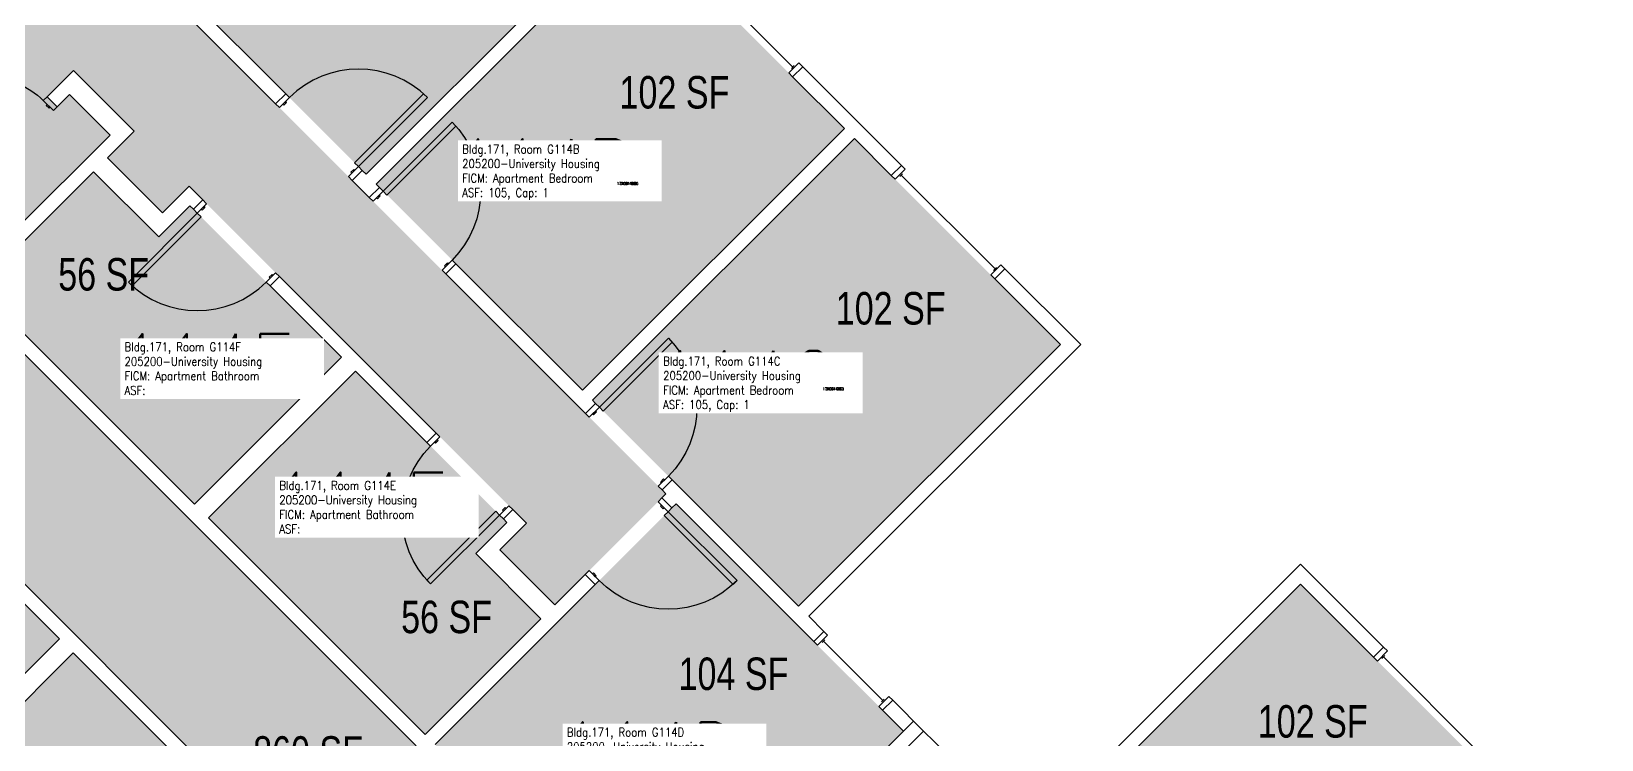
# Model space of a CAD drawing. Header units: inches. Extents: x 1063 to 4030, y -1482 to 1669.
# Drawn here: x 2907 to 3487, y 602 to 863 of the extents above; entities that cross this region are included whole.
import ezdxf
from ezdxf.enums import TextEntityAlignment as Align

# ---------------------------------------------------------------- set-up
doc = ezdxf.new("R2010")
doc.units = ezdxf.units.IN
doc.header["$LTSCALE"] = 192
doc.header["$MEASUREMENT"] = 0
for name, color, linetype in [('A-DOOR', 2, 'Continuous'), ('A-GLAZ', 1, 'Continuous'), ('A-IDEN-RNUM', 7, 'Continuous'), ('A-IDEN-SNUM', 4, 'Continuous'), ('A-IDEN-VNUM', 4, 'Continuous'), ('A-WALL', 5, 'Continuous'), ('AREA-TEXT', 3, 'Continuous'), ('Rooms-Category-Color', 7, 'Continuous'), ('Rooms-College-Color', 7, 'Continuous'), ('Rooms-Department-Color', 7, 'Continuous'), ('Rooms-Division-Color', 7, 'Continuous'), ('Rooms-Information', 7, 'Continuous')]:
    doc.layers.add(name, color=color, linetype=linetype)
doc.styles.add('AREA', font='arial.ttf', dxfattribs={"width": 0.75, "height": 12})
doc.styles.add('ROOMSNUMBER', font='txt.shx', dxfattribs={"height": 0.03})
doc.styles.add('ROOMVNUMBER', font='simplex.shx', dxfattribs={"width": 0.85})

msp = doc.modelspace()

# ---------------------------------------------------------------- hatches: boundary and pattern name
h = msp.add_hatch()
h.set_pattern_fill('ANSI31', color=256, style=0)
h.set_pattern_definition([(90, (3642.63514, 926.84186), (0.125, 2e-14), [])])
h.paths.add_polyline_path([(2995.34, 748.31), (2953.8, 789.84), (2947.29, 783.33), (2988.82, 741.8)], flags=9)
at = {"layer": 'Rooms-Category-Color', "true_color": 0xadadad}
msp.add_hatch(color=253, dxfattribs=at).paths.add_polyline_path([(2330.9, 1232.94), (2373.33, 1275.37), (2633.56, 1015.13), (2651.24, 1032.81), (2709.45, 974.59), (2691.78, 956.92), (2821.91, 826.78), (2839.59, 844.46), (2897.8, 786.25), (2880.12, 768.57), (3535.92, 112.77), (3553.6, 130.45), (3595.4, 88.64), (3577.73, 70.96), (3700.48, -51.78), (3658.05, -94.21), (3535.3, 28.54), (3517.62, 10.86), (3475.82, 52.67), (3493.49, 70.35), (2837.69, 726.14), (2820.02, 708.47), (2761.81, 766.68), (2779.48, 784.36), (2649.35, 914.49), (2631.67, 896.81), (2573.46, 955.02), (2591.14, 972.7)])
at = {"layer": 'Rooms-Category-Color', "true_color": 0x728ef3}
for points in [[(2936.89, 1068.18), (3032.7, 972.37), (2947.14, 886.81), (3141.6, 692.36), (3100.58, 651.34), (3080.26, 671.67), (3090.07, 681.49), (2965.59, 805.96), (2955.78, 796.15), (2935.45, 816.48), (2945.26, 826.29), (2922.85, 848.7), (2913.21, 839.07), (2916.93, 835.36), (2921.43, 839.86), (2936.42, 824.87), (2901.51, 789.96), (2886.52, 804.95), (2892.89, 811.31), (2889.17, 815.03), (2882.81, 808.66), (2839.59, 851.89), (2903.58, 915.88), (2853.98, 965.48), (2864.32, 975.82), (2854.42, 985.72)], [(3127.64, 907.13), (3051.27, 983.5), (2954.58, 886.8), (3030.94, 810.43), (3127.32, 906.83)], [(3207.46, 827.32), (3131.35, 903.42), (3034.66, 806.74), (3110.76, 730.62), (3207.13, 827.01)], [(3211.17, 823.6), (3287.27, 747.5), (3190.57, 650.81), (3114.47, 726.93), (3210.85, 823.3)], [(2967.55, 688.57), (2887.55, 768.56), (2930.33, 811.34), (2954.38, 787.3), (2965.87, 798.79), (3021.83, 742.83)], [(3082.91, 681.75), (3026.95, 737.7), (2972.68, 683.43), (3052.68, 603.44), (3095.47, 646.21), (3071.43, 670.25)], [(2917.69, 638.73), (2837.69, 718.72), (2794.91, 675.94), (2818.96, 651.9), (2807.47, 640.41), (2863.43, 584.45)], [(3140.36, 515.76), (3229.29, 604.67), (3145.32, 688.64), (3056.4, 599.72)], [(3355.23, 486.15), (3279.13, 562.25), (3375.83, 658.95), (3451.93, 582.84)], [(2924.51, 523.37), (2868.55, 579.32), (2922.82, 633.59), (3002.82, 553.6), (2960.05, 510.81), (2936.01, 534.85)]]:
    msp.add_hatch(color=171, dxfattribs=at).paths.add_polyline_path(points)
at = {"layer": 'Rooms-College-Color', "true_color": 0xadadad}
for points in [[(2330.9, 1232.94), (2373.33, 1275.37), (2633.56, 1015.13), (2651.24, 1032.81), (2709.45, 974.59), (2691.78, 956.92), (2821.91, 826.78), (2839.59, 844.46), (2897.8, 786.25), (2880.12, 768.57), (3535.92, 112.77), (3553.6, 130.45), (3595.4, 88.64), (3577.73, 70.96), (3700.48, -51.78), (3658.05, -94.21), (3535.3, 28.54), (3517.62, 10.86), (3475.82, 52.67), (3493.49, 70.35), (2837.69, 726.14), (2820.02, 708.47), (2761.81, 766.68), (2779.48, 784.36), (2649.35, 914.49), (2631.67, 896.81), (2573.46, 955.02), (2591.14, 972.7)], [(2936.89, 1068.18), (3032.7, 972.37), (2947.14, 886.81), (3141.6, 692.36), (3100.58, 651.34), (3080.26, 671.67), (3090.07, 681.49), (2965.59, 805.96), (2955.78, 796.15), (2935.45, 816.48), (2945.26, 826.29), (2922.85, 848.7), (2913.21, 839.07), (2916.93, 835.36), (2921.43, 839.86), (2936.42, 824.87), (2901.51, 789.96), (2886.52, 804.95), (2892.89, 811.31), (2889.17, 815.03), (2882.81, 808.66), (2839.59, 851.89), (2903.58, 915.88), (2853.98, 965.48), (2864.32, 975.82), (2854.42, 985.72)], [(3127.64, 907.13), (3051.27, 983.5), (2954.58, 886.8), (3030.94, 810.43), (3127.32, 906.83)], [(3207.46, 827.32), (3131.35, 903.42), (3034.66, 806.74), (3110.76, 730.62), (3207.13, 827.01)], [(3211.17, 823.6), (3287.27, 747.5), (3190.57, 650.81), (3114.47, 726.93), (3210.85, 823.3)], [(2967.55, 688.57), (2887.55, 768.56), (2930.33, 811.34), (2954.38, 787.3), (2965.87, 798.79), (3021.83, 742.83)], [(3082.91, 681.75), (3026.95, 737.7), (2972.68, 683.43), (3052.68, 603.44), (3095.47, 646.21), (3071.43, 670.25)], [(2917.69, 638.73), (2837.69, 718.72), (2794.91, 675.94), (2818.96, 651.9), (2807.47, 640.41), (2863.43, 584.45)], [(3140.36, 515.76), (3229.29, 604.67), (3145.32, 688.64), (3056.4, 599.72)], [(3355.23, 486.15), (3279.13, 562.25), (3375.83, 658.95), (3451.93, 582.84)], [(2924.51, 523.37), (2868.55, 579.32), (2922.82, 633.59), (3002.82, 553.6), (2960.05, 510.81), (2936.01, 534.85)]]:
    msp.add_hatch(color=253, dxfattribs=at).paths.add_polyline_path(points)
at = {"layer": 'Rooms-Department-Color', "true_color": 0xacacac}
msp.add_hatch(color=253, dxfattribs=at).paths.add_polyline_path([(2330.9, 1232.94), (2373.33, 1275.37), (2633.56, 1015.13), (2651.24, 1032.81), (2709.45, 974.59), (2691.78, 956.92), (2821.91, 826.78), (2839.59, 844.46), (2897.8, 786.25), (2880.12, 768.57), (3535.92, 112.77), (3553.6, 130.45), (3595.4, 88.64), (3577.73, 70.96), (3700.48, -51.78), (3658.05, -94.21), (3535.3, 28.54), (3517.62, 10.86), (3475.82, 52.67), (3493.49, 70.35), (2837.69, 726.14), (2820.02, 708.47), (2761.81, 766.68), (2779.48, 784.36), (2649.35, 914.49), (2631.67, 896.81), (2573.46, 955.02), (2591.14, 972.7)])
at = {"layer": 'Rooms-Department-Color', "true_color": 0x604aed}
for points in [[(2936.89, 1068.18), (3032.7, 972.37), (2947.14, 886.81), (3141.6, 692.36), (3100.58, 651.34), (3080.26, 671.67), (3090.07, 681.49), (2965.59, 805.96), (2955.78, 796.15), (2935.45, 816.48), (2945.26, 826.29), (2922.85, 848.7), (2913.21, 839.07), (2916.93, 835.36), (2921.43, 839.86), (2936.42, 824.87), (2901.51, 789.96), (2886.52, 804.95), (2892.89, 811.31), (2889.17, 815.03), (2882.81, 808.66), (2839.59, 851.89), (2903.58, 915.88), (2853.98, 965.48), (2864.32, 975.82), (2854.42, 985.72)], [(3127.64, 907.13), (3051.27, 983.5), (2954.58, 886.8), (3030.94, 810.43), (3127.32, 906.83)], [(3207.46, 827.32), (3131.35, 903.42), (3034.66, 806.74), (3110.76, 730.62), (3207.13, 827.01)], [(3211.17, 823.6), (3287.27, 747.5), (3190.57, 650.81), (3114.47, 726.93), (3210.85, 823.3)], [(2967.55, 688.57), (2887.55, 768.56), (2930.33, 811.34), (2954.38, 787.3), (2965.87, 798.79), (3021.83, 742.83)], [(3082.91, 681.75), (3026.95, 737.7), (2972.68, 683.43), (3052.68, 603.44), (3095.47, 646.21), (3071.43, 670.25)], [(2917.69, 638.73), (2837.69, 718.72), (2794.91, 675.94), (2818.96, 651.9), (2807.47, 640.41), (2863.43, 584.45)], [(3140.36, 515.76), (3229.29, 604.67), (3145.32, 688.64), (3056.4, 599.72)], [(3355.23, 486.15), (3279.13, 562.25), (3375.83, 658.95), (3451.93, 582.84)], [(2924.51, 523.37), (2868.55, 579.32), (2922.82, 633.59), (3002.82, 553.6), (2960.05, 510.81), (2936.01, 534.85)]]:
    msp.add_hatch(color=173, dxfattribs=at).paths.add_polyline_path(points)
at = {"layer": 'Rooms-Division-Color', "true_color": 0xadadad}
msp.add_hatch(color=253, dxfattribs=at).paths.add_polyline_path([(2330.9, 1232.94), (2373.33, 1275.37), (2633.56, 1015.13), (2651.24, 1032.81), (2709.45, 974.59), (2691.78, 956.92), (2821.91, 826.78), (2839.59, 844.46), (2897.8, 786.25), (2880.12, 768.57), (3535.92, 112.77), (3553.6, 130.45), (3595.4, 88.64), (3577.73, 70.96), (3700.48, -51.78), (3658.05, -94.21), (3535.3, 28.54), (3517.62, 10.86), (3475.82, 52.67), (3493.49, 70.35), (2837.69, 726.14), (2820.02, 708.47), (2761.81, 766.68), (2779.48, 784.36), (2649.35, 914.49), (2631.67, 896.81), (2573.46, 955.02), (2591.14, 972.7)])
at = {"layer": 'Rooms-Division-Color', "true_color": 0x604aed}
for points in [[(2936.89, 1068.18), (3032.7, 972.37), (2947.14, 886.81), (3141.6, 692.36), (3100.58, 651.34), (3080.26, 671.67), (3090.07, 681.49), (2965.59, 805.96), (2955.78, 796.15), (2935.45, 816.48), (2945.26, 826.29), (2922.85, 848.7), (2913.21, 839.07), (2916.93, 835.36), (2921.43, 839.86), (2936.42, 824.87), (2901.51, 789.96), (2886.52, 804.95), (2892.89, 811.31), (2889.17, 815.03), (2882.81, 808.66), (2839.59, 851.89), (2903.58, 915.88), (2853.98, 965.48), (2864.32, 975.82), (2854.42, 985.72)], [(3127.64, 907.13), (3051.27, 983.5), (2954.58, 886.8), (3030.94, 810.43), (3127.32, 906.83)], [(3207.46, 827.32), (3131.35, 903.42), (3034.66, 806.74), (3110.76, 730.62), (3207.13, 827.01)], [(3211.17, 823.6), (3287.27, 747.5), (3190.57, 650.81), (3114.47, 726.93), (3210.85, 823.3)], [(2967.55, 688.57), (2887.55, 768.56), (2930.33, 811.34), (2954.38, 787.3), (2965.87, 798.79), (3021.83, 742.83)], [(3082.91, 681.75), (3026.95, 737.7), (2972.68, 683.43), (3052.68, 603.44), (3095.47, 646.21), (3071.43, 670.25)], [(2917.69, 638.73), (2837.69, 718.72), (2794.91, 675.94), (2818.96, 651.9), (2807.47, 640.41), (2863.43, 584.45)], [(3140.36, 515.76), (3229.29, 604.67), (3145.32, 688.64), (3056.4, 599.72)], [(3355.23, 486.15), (3279.13, 562.25), (3375.83, 658.95), (3451.93, 582.84)], [(2924.51, 523.37), (2868.55, 579.32), (2922.82, 633.59), (3002.82, 553.6), (2960.05, 510.81), (2936.01, 534.85)]]:
    msp.add_hatch(color=173, dxfattribs=at).paths.add_polyline_path(points)

# ---------------------------------------------------------------- linework, layer by layer
at = {"layer": 'A-DOOR'}
for points in [[(2915.48, 833.91), (2916.89, 835.32), (2913.18, 839.03), (2911.77, 837.62)], [(2914.24, 835.14), (2913.89, 834.79), (2912.83, 835.85), (2913.18, 836.21)], [(2998.94, 835.02), (2997.52, 836.43), (3001.24, 840.14), (3002.65, 838.73)], [(3000.18, 836.25), (3000.53, 835.9), (3001.59, 836.96), (3001.24, 837.31)], [(3028.11, 813.27), (3026.69, 814.69), (3052.15, 840.14), (3053.56, 838.73)], [(3037.21, 804.17), (3038.62, 802.75), (3064.08, 828.21), (3062.67, 829.62)], [(3024.39, 809.56), (3025.81, 808.15), (3029.52, 811.86), (3028.11, 813.27)], [(3025.63, 810.8), (3025.28, 811.15), (3026.34, 812.21), (3026.69, 811.86)], [(2972.06, 799.5), (2970.64, 800.91), (2967.2, 797.46), (2968.61, 796.05)], [(3033.5, 800.46), (3032.08, 801.87), (3035.8, 805.58), (3037.21, 804.17)], [(3034.74, 801.69), (3035.09, 801.34), (3036.15, 802.4), (3035.8, 802.75)], [(2968.61, 796.05), (2970.02, 794.63), (2944.57, 769.18), (2943.15, 770.59)], [(2971.08, 798.52), (2971.44, 798.17), (2970.38, 797.11), (2970.02, 797.46)], [(3058.95, 775), (3060.37, 773.59), (3064.08, 777.3), (3062.67, 778.71)], [(3060.19, 776.24), (3059.84, 776.59), (3060.9, 777.65), (3061.25, 777.3)], [(2997.51, 774.04), (2998.93, 772.63), (2995.48, 769.18), (2994.07, 770.59)], [(2996.54, 773.07), (2996.19, 773.42), (2995.13, 772.36), (2995.48, 772.01)], [(3117.02, 724.35), (3118.44, 722.94), (3143.9, 748.4), (3142.48, 749.81)], [(3113.31, 720.64), (3111.9, 722.06), (3115.61, 725.77), (3117.02, 724.35)], [(3114.55, 721.88), (3114.9, 721.53), (3115.96, 722.59), (3115.61, 722.94)], [(3058.15, 713.4), (3056.73, 714.82), (3053.29, 711.37), (3054.7, 709.96)], [(3057.17, 712.43), (3057.53, 712.08), (3056.47, 711.02), (3056.11, 711.37)], [(3138.77, 695.19), (3140.18, 693.77), (3143.9, 697.48), (3142.48, 698.9)], [(3140.01, 696.42), (3139.65, 696.78), (3140.71, 697.84), (3141.07, 697.48)], [(3138.68, 689.44), (3140.1, 690.86), (3143.81, 687.14), (3142.39, 685.73)], [(3080.16, 684.5), (3078.74, 685.92), (3053.29, 660.46), (3054.7, 659.05)], [(3083.6, 687.95), (3085.02, 686.53), (3081.57, 683.09), (3080.16, 684.5)], [(3082.63, 686.98), (3082.28, 687.33), (3081.22, 686.27), (3081.57, 685.92)], [(3139.92, 688.2), (3139.57, 687.85), (3140.63, 686.79), (3140.98, 687.14)], [(3142.39, 685.73), (3140.98, 684.31), (3166.44, 658.86), (3167.85, 660.27)], [(3113.23, 663.99), (3111.81, 662.57), (3115.52, 658.86), (3116.94, 660.27)], [(3114.46, 662.75), (3114.82, 663.1), (3115.88, 662.04), (3115.52, 661.69)]]:
    msp.add_lwpolyline(points, close=True, dxfattribs=at)
at = {"layer": 'A-DOOR', "extrusion": (0, 0, -1)}
for centre, radius, start, end in [((-2890.55, 816.41), 30, 90, 135), ((-3037.21, 804.17), 36, 135, 225), ((-3117.02, 724.35), 36, 135, 225), ((-3080.16, 684.5), 36, 315, 45), ((-3142.39, 685.73), 36, 225, 315)]:
    msp.add_arc(centre, radius, start, end, dxfattribs=at)
at = {"layer": 'A-DOOR'}
for centre, start, end in [((3028.11, 813.27), 45, 135), ((2968.61, 796.05), 225, 315)]:
    msp.add_arc(centre, 36, start, end, dxfattribs=at)
at = {"layer": 'A-GLAZ'}
for p, q in [((3153.79, 884.69), (3188.44, 850.04)), ((3187.91, 849.51), (3188.97, 850.57)), ((3227.88, 809.54), (3228.94, 810.6)), ((3228.41, 810.07), (3263.06, 775.42)), ((3262.53, 774.89), (3263.59, 775.95)), ((3199.22, 637.38), (3200.28, 638.44)), ((3199.75, 637.91), (3221.67, 615.99)), ((3405.89, 631.54), (3406.95, 632.6)), ((3441.06, 597.42), (3406.42, 632.07)), ((3221.14, 615.46), (3222.2, 616.52))]:
    msp.add_line(p, q, dxfattribs=at)
for points in [[(3190.65, 851.54), (3192.07, 850.13), (3188.35, 846.42), (3186.94, 847.83)], [(3229.92, 812.28), (3228.5, 813.7), (3224.79, 809.98), (3226.2, 808.57)], [(3265.27, 776.93), (3266.68, 775.51), (3262.97, 771.8), (3261.56, 773.21)], [(3201.25, 640.12), (3199.84, 641.54), (3196.13, 637.83), (3197.54, 636.41)], [(3407.92, 634.28), (3406.5, 635.69), (3402.79, 631.98), (3404.21, 630.57)], [(3223.88, 617.5), (3225.3, 616.08), (3221.58, 612.37), (3220.17, 613.78)]]:
    msp.add_lwpolyline(points, close=True, dxfattribs=at)
at = {"layer": 'A-WALL'}
for p, q in [((3030.93, 810.44), (3127.63, 907.14)), ((3131.34, 903.43), (3034.65, 806.73)), ((2997.52, 836.43), (2947.14, 886.81)), ((2954.57, 886.81), (3001.24, 840.14)), ((2913.18, 839.03), (2922.85, 848.7)), ((2922.85, 848.7), (2945.26, 826.29)), ((3188.35, 846.42), (3192.07, 850.13)), ((3207.45, 827.33), (3188.35, 846.42)), ((3192.07, 850.13), (3228.5, 813.7)), ((2916.89, 835.32), (2913.18, 839.03)), ((2921.43, 839.86), (2916.89, 835.32)), ((2936.42, 824.87), (2921.43, 839.86)), ((3001.24, 840.14), (2997.52, 836.43)), ((2901.51, 789.96), (2936.42, 824.87)), ((2945.26, 826.29), (2935.45, 816.48)), ((3110.75, 730.63), (3207.45, 827.33)), ((3211.16, 823.61), (3114.46, 726.92)), ((3224.79, 809.98), (3211.16, 823.61)), ((2935.45, 816.48), (2955.78, 796.15)), ((3025.81, 808.15), (3029.52, 811.86)), ((3029.52, 811.86), (3030.93, 810.44)), ((3228.5, 813.7), (3224.79, 809.98)), ((2930.33, 811.35), (2887.55, 768.57)), ((2954.37, 787.31), (2930.33, 811.35)), ((2955.78, 796.15), (2965.59, 805.96)), ((2965.59, 805.96), (2970.64, 800.91)), ((3032.08, 801.87), (3025.81, 808.15)), ((3034.65, 806.73), (3035.8, 805.58)), ((2970.64, 800.91), (2967.2, 797.46)), ((3035.8, 805.58), (3032.08, 801.87)), ((2965.86, 798.8), (2954.37, 787.31)), ((2967.2, 797.46), (2965.86, 798.8)), ((3060.37, 773.59), (3064.08, 777.3)), ((3064.08, 777.3), (3110.75, 730.63)), ((2995.48, 769.18), (2998.93, 772.63)), ((2998.93, 772.63), (3056.73, 714.82)), ((3111.9, 722.06), (3060.37, 773.59)), ((3262.97, 771.8), (3266.68, 775.51)), ((3287.26, 747.51), (3262.97, 771.8)), ((3266.68, 775.51), (3294.69, 747.51)), ((3049.41, 599.28), (2880.12, 768.57)), ((2887.55, 768.57), (2967.55, 688.57)), ((3021.82, 742.84), (2995.48, 769.18)), ((2967.55, 688.57), (3021.82, 742.84)), ((3190.56, 650.81), (3287.26, 747.51)), ((3294.69, 747.51), (3194.28, 647.1)), ((3026.95, 737.71), (2972.68, 683.44)), ((3053.29, 711.37), (3026.95, 737.71)), ((3006.98, 556.86), (2837.69, 726.14)), ((3115.61, 725.77), (3111.9, 722.06)), ((3114.46, 726.92), (3115.61, 725.77)), ((2837.69, 718.72), (2917.7, 638.72)), ((3056.73, 714.82), (3053.29, 711.37)), ((3140.18, 693.77), (3143.9, 697.48)), ((3143.9, 697.48), (3190.56, 650.81)), ((3140.1, 690.86), (3141.6, 692.36)), ((3143.81, 687.14), (3140.1, 690.86)), ((3141.6, 692.36), (3140.18, 693.77)), ((3081.57, 683.09), (3085.02, 686.53)), ((3085.02, 686.53), (3090.07, 681.49)), ((3145.31, 688.64), (3143.81, 687.14)), ((3190.12, 643.83), (3145.31, 688.64)), ((2972.68, 683.44), (3052.68, 603.44)), ((3071.42, 670.26), (3082.91, 681.75)), ((3090.07, 681.49), (3080.26, 671.67)), ((3082.91, 681.75), (3081.57, 683.09)), ((3095.46, 646.22), (3071.42, 670.26)), ((3080.26, 671.67), (3100.58, 651.34)), ((3109.95, 660.71), (3111.81, 662.57)), ((3111.81, 662.57), (3115.52, 658.86)), ((3375.83, 666.37), (3275.42, 565.96)), ((3406.5, 635.69), (3375.83, 666.37)), ((3113.67, 657), (3056.39, 599.73)), ((3100.58, 651.34), (3109.95, 660.71)), ((3115.52, 658.86), (3113.67, 657)), ((3279.13, 562.25), (3375.83, 658.95)), ((3375.83, 658.95), (3402.79, 631.98)), ((3052.68, 603.44), (3095.46, 646.22)), ((3196.13, 637.83), (3190.12, 643.83)), ((3194.28, 647.1), (3199.84, 641.54)), ((2917.7, 638.72), (2863.43, 584.45)), ((3199.84, 641.54), (3196.13, 637.83)), ((2868.55, 579.32), (2922.82, 633.59)), ((2922.82, 633.59), (3002.83, 553.59)), ((3402.79, 631.98), (3406.5, 635.69)), ((3221.58, 612.37), (3225.3, 616.08)), ((3225.3, 616.08), (3236.7, 604.68)), ((3229.28, 604.68), (3221.58, 612.37)), ((3232.99, 608.39), (3136.65, 512.04)), ((3236.7, 604.68), (3140.36, 508.33)), ((3140.36, 515.76), (3229.28, 604.68)), ((3244.4, 596.98), (3232.99, 608.39))]:
    msp.add_line(p, q, dxfattribs=at)

# ---------------------------------------------------------------- texts
at = {"layer": 'A-IDEN-RNUM', "style": 'ROOMSNUMBER', "width": 0.85}
for s, p in [('0114-B0', (3127.46, 806.99)), ('0114-F0', (2964.68, 743.24)), ('0114-C0', (3203.39, 731.12)), ('0114-E0', (3029.88, 683.52))]:
    msp.add_text(s, height=1, dxfattribs=at).set_placement(p, align=Align.MIDDLE_CENTER)
at = {"layer": 'A-IDEN-SNUM', "style": 'ROOMSNUMBER', "width": 0.85}
for s, p in [('1710G114B0', (3127.46, 806.99)), ('1710G114F0', (2964.68, 743.24)), ('1710G114C0', (3203.39, 731.12)), ('1710G114E0', (3029.88, 683.52))]:
    msp.add_text(s, height=1, dxfattribs=at).set_placement(p, align=Align.MIDDLE_CENTER)
at = {"layer": 'A-IDEN-VNUM', "style": 'ROOMVNUMBER', "width": 0.85}
for s, p in [('114B', (3096.44, 812.19)), ('114F', (2971.34, 740.2)), ('114C', (3171.05, 733.87)), ('114E', (3028.48, 689)), ('114D', (3135.07, 596.77))]:
    msp.add_text(s, height=22.5, dxfattribs=at).set_placement(p, align=Align.MIDDLE_CENTER)
at = {"layer": 'AREA-TEXT', "style": 'AREA', "width": 0.75}
for s, p in [('102 SF', (3144.73, 840.7)), ('56 SF', (2934.04, 773.44)), ('102 SF', (3224.55, 760.89)), ('56 SF', (3060.61, 646.87)), ('104 SF', (3166.52, 625.87)), ('102 SF', (3380.33, 608.28)), ('860 SF', (3009.48, 596.79))]:
    msp.add_text(s, height=12, dxfattribs=at).set_placement(p, align=Align.MIDDLE_CENTER)

# ---------------------------------------------------------------- next in the draw order: texts
at = {"layer": 'Rooms-Information', "char_height": 3.2143, "width": 72, "attachment_point": 7, "style": 'ROOMVNUMBER', "bg_fill": 3, "box_fill_scale": 1.5, "bg_fill_color": 256, "bg_fill_true_color": 13158600, "bg_fill_transparency": 0}
for s, insert in [('Bldg.171, Room G114B^M^J205200-University Housing^M^JFICM: Apartment Bedroom^M^JASF: 105, Cap: 1', (3066.39, 800.94)), ('Bldg.171, Room G114F^M^J205200-University Housing^M^JFICM: Apartment Bathroom^M^JASF: ', (2941.75, 728.95)), ('Bldg.171, Room G114C^M^J205200-University Housing^M^JFICM: Apartment Bedroom^M^JASF: 105, Cap: 1', (3140.55, 722.62)), ('Bldg.171, Room G114E^M^J205200-University Housing^M^JFICM: Apartment Bathroom^M^JASF: ', (2998.88, 677.75)), ('Bldg.171, Room G114D^M^J205200-University Housing^M^JFICM: Apartment Bedroom^M^JASF: 105, Cap: 1', (3105.02, 585.52))]:
    msp.add_mtext(s, dxfattribs=dict(at, insert=insert))

doc.saveas('drawing.dxf')
